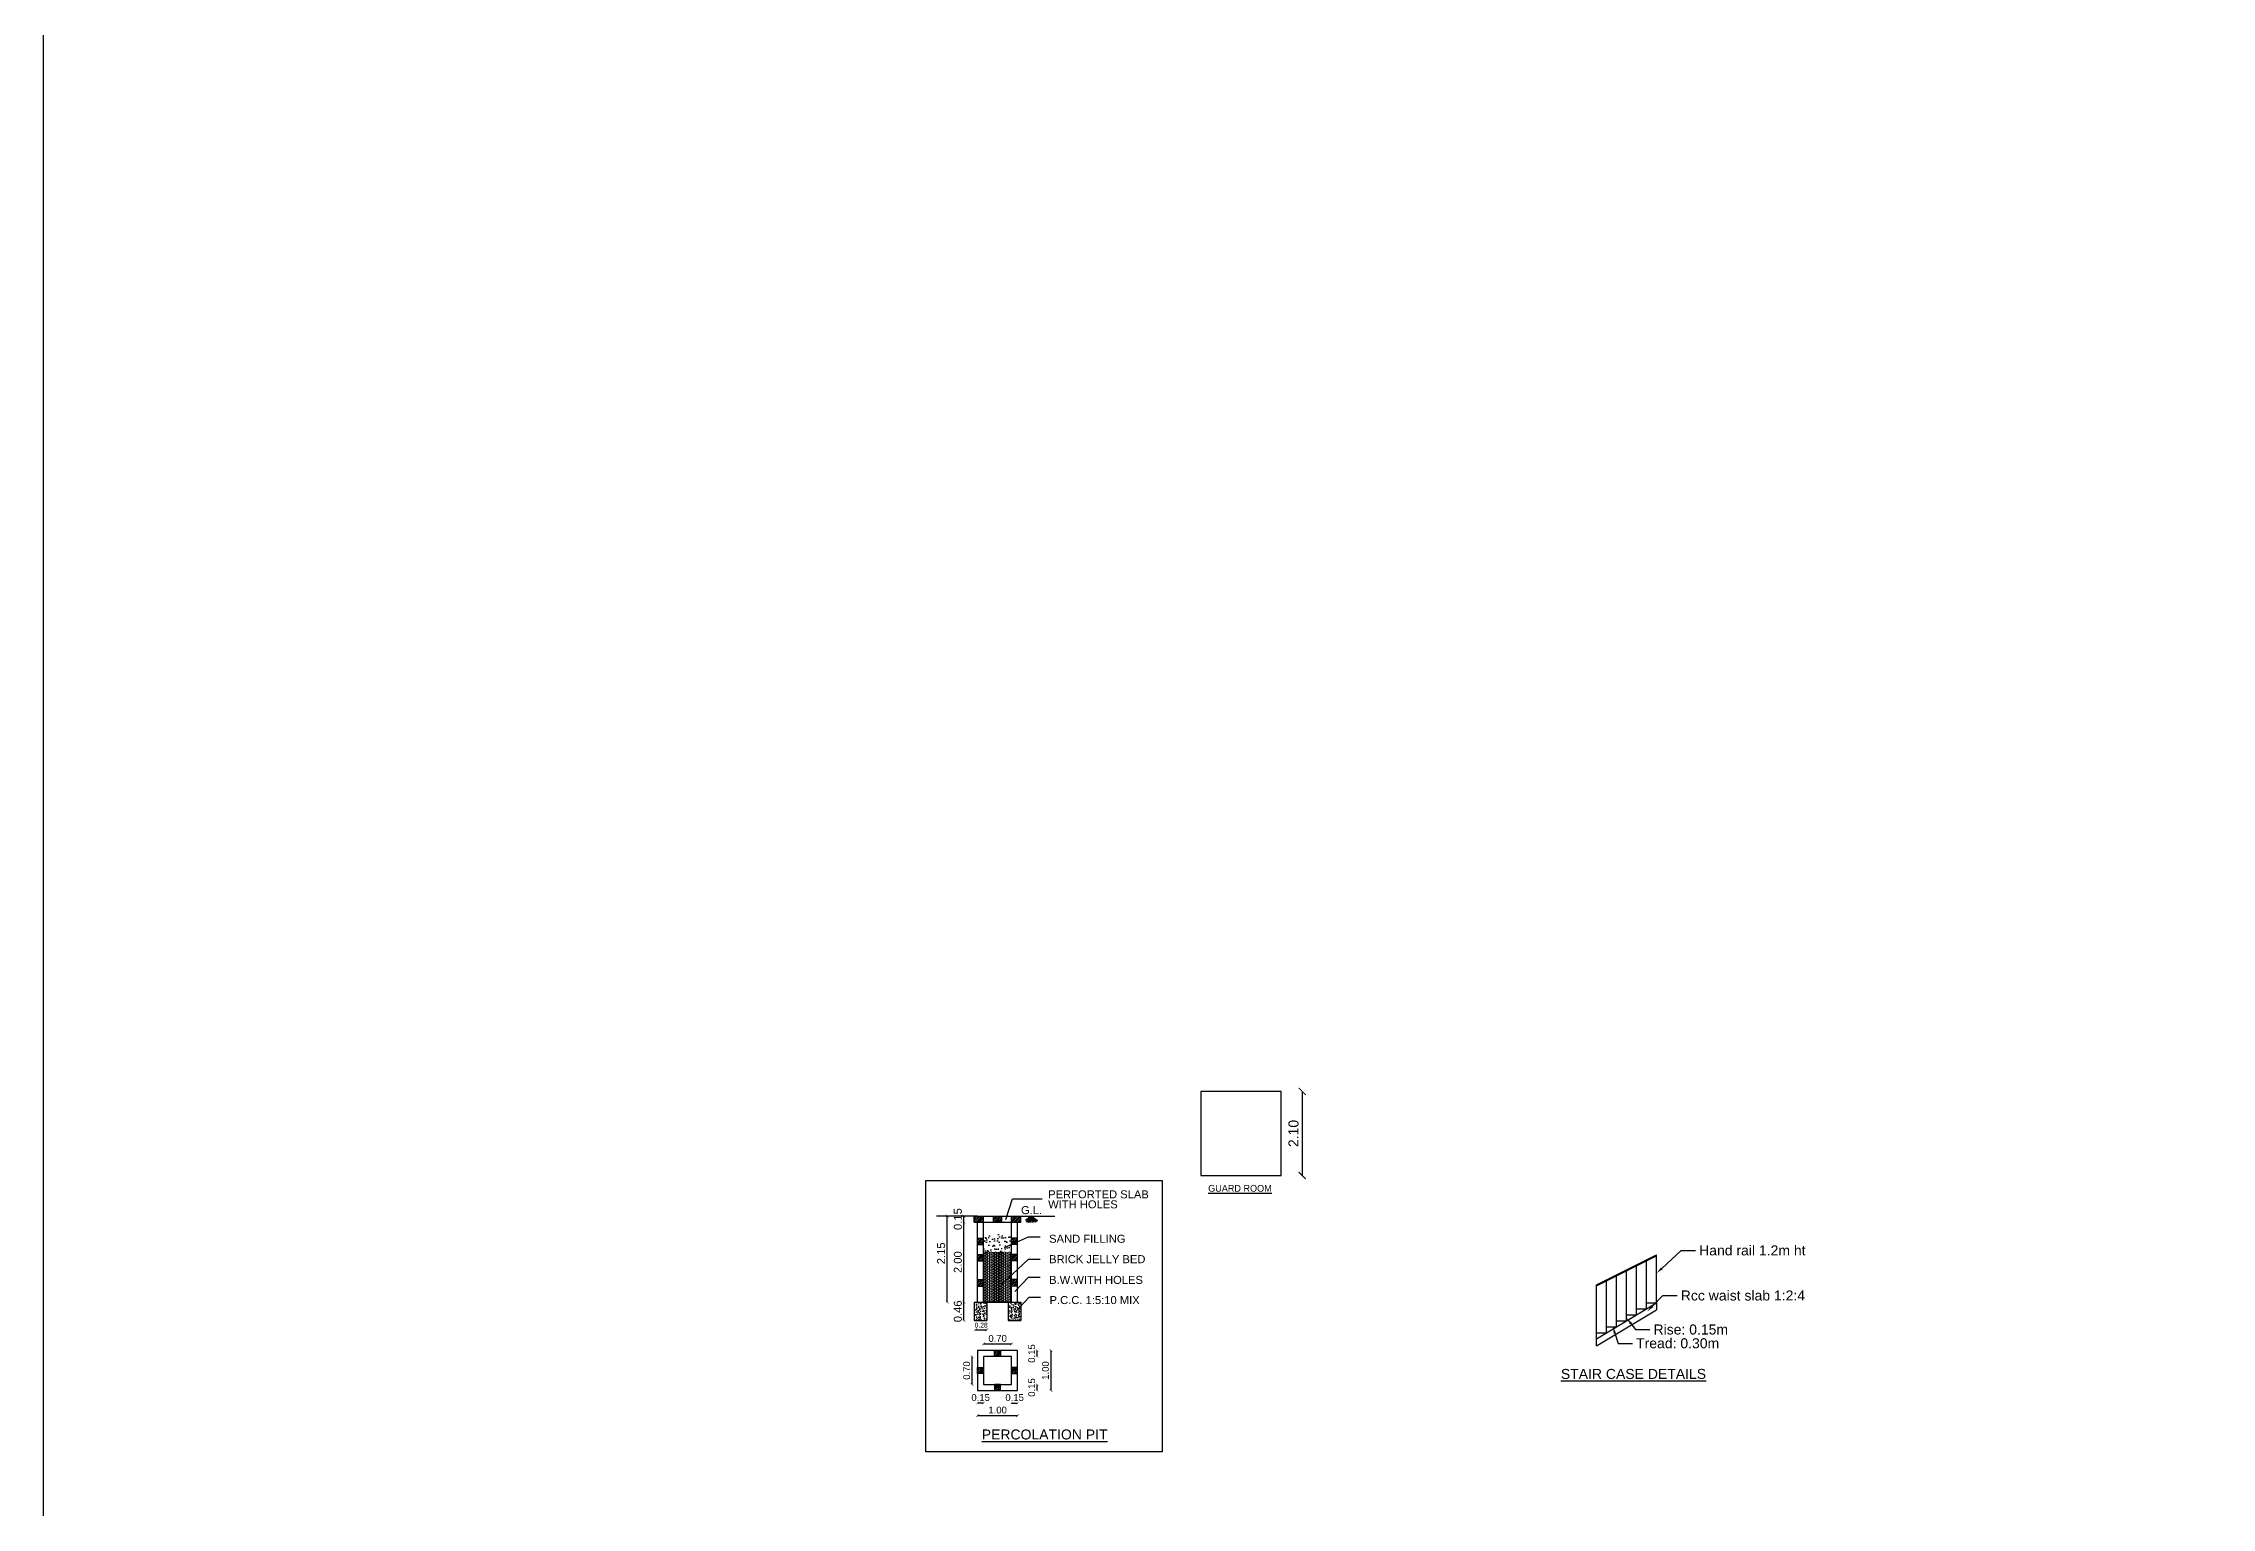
# Model space of a CAD drawing. Header units: metres. Extents: x 108 to 552, y -62 to 254.
# Drawn here: x 108 to 162.2, y 181.1 to 217.7 of the extents above; entities that cross this region are included whole.
import ezdxf
from ezdxf import colors
from ezdxf.entities.mleader import LeaderData, LeaderLine
from ezdxf.math import Vec2, Vec3

# ---------------------------------------------------------------- set-up
doc = ezdxf.new("R2010")
doc.units = ezdxf.units.M
doc.layers.add('GUARD_ROOM', color=2, linetype='Continuous')
doc.layers.add('Text', color=6, linetype='Continuous')
doc.styles.get("Standard").update_dxf_attribs({"font": 'arial.ttf', "height": 0.25})
doc.styles.add('UATEXT', font='GOTHIC.TTF')
doc.dimstyles.new('ISO-25', dxfattribs={"dimtxt": 2.5, "dimasz": 2.5, "dimexe": 1.25, "dimexo": 0.625, "dimtad": 1, "dimtxsty": 'Standard', "dimcen": 2.5, "dimadec": 0, "dimazin": 0, "dimtfac": 1, "dimtmove": 0, "dimatfit": 3, "dimfxl": 0, "dimarcsym": 0})
doc.dimstyles.new('MAS WI 0.25', dxfattribs={"dimscale": 0.001, "dimtxt": 200, "dimasz": 0.2, "dimexe": 0.1, "dimexo": 0.23, "dimgap": 0.1, "dimtad": 1, "dimtoh": 1, "dimzin": 0, "dimdsep": 46, "dimtxsty": 'Standard', "dimblk": 'ARCHTICK', "dimcen": 0.09, "dimse1": 1, "dimse2": 1, "dimadec": 0, "dimazin": 0, "dimtfac": 1, "dimtofl": 0, "dimtmove": 0, "dimatfit": 3, "dimfxl": 0, "dimtolj": 1, "dimtzin": 0, "dimarcsym": 0})
doc.dimstyles.new('STANDARD$0', dxfattribs={"dimtxt": 7, "dimasz": 3, "dimexe": 3, "dimexo": 1, "dimgap": 1.5, "dimtad": 1, "dimdec": 1, "dimzin": 1, "dimdsep": 46, "dimlunit": 4, "dimtxsty": 'Standard', "dimblk": 'OBLIQUE', "dimcen": 0.09375, "dimdle": 1, "dimclrd": 8, "dimclre": 8, "dimclrt": 7, "dimadec": 1, "dimazin": 0, "dimtfac": 1, "dimtdec": 1, "dimtix": 1, "dimtmove": 2, "dimatfit": 3, "dimldrblk": 'ARCHTICK', "dimfxl": 0, "dimfrac": 2, "dimtolj": 1, "dimtzin": 0, "dimarcsym": 0})

# ---------------------------------------------------------------- blocks, each defined once
blk = doc.blocks.new('_ArchTick')
at = {"color": 0, "const_width": 0.15}
blk.add_lwpolyline([(-0.5, -0.5), (0.5, 0.5)], dxfattribs=at)
blk = doc.blocks.new('*D45')
at = {"color": 0, "lineweight": -2}
blk.add_line((1.448, 2.698), (2.148, 2.698), dxfattribs=at)
at = {"layer": 'Defpoints', "color": 0}
for p in [(2.148, 2.698), (1.448, 1.719), (2.148, 1.719)]:
    blk.add_point(p, dxfattribs=at)
at = {"color": 0, "lineweight": -2, "xscale": 0.07, "yscale": 0.07, "zscale": 0.07, "rotation": 180}
blk.add_blockref('_ArchTick', (1.448, 2.698), dxfattribs=at)
at = {"color": 0, "lineweight": -2, "xscale": 0.07, "yscale": 0.07, "zscale": 0.07}
blk.add_blockref('_ArchTick', (2.148, 2.698), dxfattribs=at)
at = {"color": 0, "insert": (1.798, 2.835), "char_height": 0.17, "attachment_point": 5}
blk.add_mtext('\\A1;0.70', dxfattribs=at)
blk = doc.blocks.new('*D52')
at = {"color": 0, "lineweight": -2}
blk.add_line((2.148, 1.222), (2.298, 1.222), dxfattribs=at)
at = {"layer": 'Defpoints', "color": 0}
for p in [(2.148, 1.684), (2.298, 1.684), (2.298, 1.222)]:
    blk.add_point(p, dxfattribs=at)
at = {"color": 0, "lineweight": -2, "xscale": 0.07, "yscale": 0.07, "zscale": 0.07, "rotation": 180}
blk.add_blockref('_ArchTick', (2.148, 1.222), dxfattribs=at)
at = {"color": 0, "lineweight": -2, "xscale": 0.07, "yscale": 0.07, "zscale": 0.07}
blk.add_blockref('_ArchTick', (2.298, 1.222), dxfattribs=at)
at = {"color": 0, "insert": (2.223, 1.358), "char_height": 0.17, "attachment_point": 5}
blk.add_mtext('\\A1;0.15', dxfattribs=at)
blk = doc.blocks.new('*D51')
at = {"color": 0, "lineweight": -2}
blk.add_line((1.448, 1.222), (1.298, 1.222), dxfattribs=at)
at = {"layer": 'Defpoints', "color": 0}
for p in [(1.298, 1.684), (1.448, 1.684), (1.298, 1.222)]:
    blk.add_point(p, dxfattribs=at)
at = {"color": 0, "lineweight": -2, "xscale": 0.07, "yscale": 0.07, "zscale": 0.07, "rotation": 180}
blk.add_blockref('_ArchTick', (1.298, 1.222), dxfattribs=at)
at = {"color": 0, "lineweight": -2, "xscale": 0.07, "yscale": 0.07, "zscale": 0.07}
blk.add_blockref('_ArchTick', (1.448, 1.222), dxfattribs=at)
at = {"color": 0, "insert": (1.373, 1.358), "char_height": 0.17, "attachment_point": 5}
blk.add_mtext('\\A1;0.15', dxfattribs=at)
blk = doc.blocks.new('*D50')
at = {"color": 0, "lineweight": -2}
blk.add_line((1.298, 0.908), (2.298, 0.908), dxfattribs=at)
at = {"layer": 'Defpoints', "color": 0}
for p in [(1.298, 1.534), (2.298, 1.534), (2.298, 0.908)]:
    blk.add_point(p, dxfattribs=at)
at = {"color": 0, "lineweight": -2, "xscale": 0.07, "yscale": 0.07, "zscale": 0.07, "rotation": 180}
blk.add_blockref('_ArchTick', (1.298, 0.908), dxfattribs=at)
at = {"color": 0, "lineweight": -2, "xscale": 0.07, "yscale": 0.07, "zscale": 0.07}
blk.add_blockref('_ArchTick', (2.298, 0.908), dxfattribs=at)
at = {"color": 0, "insert": (1.798, 1.045), "char_height": 0.17, "attachment_point": 5}
blk.add_mtext('\\A1;1.00', dxfattribs=at)
blk = doc.blocks.new('*D49')
at = {"color": 0, "lineweight": -2}
blk.add_line((3.132, 1.534), (3.132, 2.534), dxfattribs=at)
at = {"layer": 'Defpoints', "color": 0}
for p in [(2.298, 2.534), (3.132, 2.534), (2.298, 1.534)]:
    blk.add_point(p, dxfattribs=at)
at = {"color": 0, "lineweight": -2, "xscale": 0.07, "yscale": 0.07, "zscale": 0.07}
for p, rotation in [((3.132, 2.534), 90), ((3.132, 1.534), 270)]:
    blk.add_blockref('_ArchTick', p, dxfattribs=dict(at, rotation=rotation))
at = {"color": 0, "insert": (2.995, 2.034), "char_height": 0.17, "attachment_point": 5, "rotation": 90}
blk.add_mtext('\\A1;1.00', dxfattribs=at)
blk = doc.blocks.new('*D47')
at = {"color": 0, "lineweight": -2}
blk.add_line((1.161, 1.684), (1.161, 2.384), dxfattribs=at)
at = {"layer": 'Defpoints', "color": 0}
for p in [(1.161, 2.384), (2.148, 2.384), (2.148, 1.684)]:
    blk.add_point(p, dxfattribs=at)
at = {"color": 0, "lineweight": -2, "xscale": 0.07, "yscale": 0.07, "zscale": 0.07}
for p, rotation in [((1.161, 2.384), 90), ((1.161, 1.684), 270)]:
    blk.add_blockref('_ArchTick', p, dxfattribs=dict(at, rotation=rotation))
at = {"color": 0, "insert": (1.024, 2.034), "char_height": 0.17, "attachment_point": 5, "rotation": 90}
blk.add_mtext('\\A1;0.70', dxfattribs=at)
blk = doc.blocks.new('*D48')
at = {"color": 0, "lineweight": -2}
blk.add_line((2.786, 2.384), (2.786, 2.534), dxfattribs=at)
at = {"layer": 'Defpoints', "color": 0}
for p in [(2.148, 2.534), (2.148, 2.384), (2.786, 2.534)]:
    blk.add_point(p, dxfattribs=at)
at = {"color": 0, "lineweight": -2, "xscale": 0.07, "yscale": 0.07, "zscale": 0.07}
for p, rotation in [((2.786, 2.534), 90), ((2.786, 2.384), 270)]:
    blk.add_blockref('_ArchTick', p, dxfattribs=dict(at, rotation=rotation))
at = {"color": 0, "insert": (2.649, 2.459), "char_height": 0.17, "attachment_point": 5, "rotation": 90}
blk.add_mtext('\\A1;0.15', dxfattribs=at)
blk = doc.blocks.new('*D46')
at = {"color": 0, "lineweight": -2}
blk.add_line((2.786, 1.534), (2.786, 1.684), dxfattribs=at)
at = {"layer": 'Defpoints', "color": 0}
for p in [(2.148, 1.684), (2.786, 1.684), (2.148, 1.534)]:
    blk.add_point(p, dxfattribs=at)
at = {"color": 0, "lineweight": -2, "xscale": 0.07, "yscale": 0.07, "zscale": 0.07}
for p, rotation in [((2.786, 1.684), 90), ((2.786, 1.534), 270)]:
    blk.add_blockref('_ArchTick', p, dxfattribs=dict(at, rotation=rotation))
at = {"color": 0, "insert": (2.649, 1.609), "char_height": 0.17, "attachment_point": 5, "rotation": 90}
blk.add_mtext('\\A1;0.15', dxfattribs=at)
blk = doc.blocks.new('*D39')
at = {"color": 0, "lineweight": -2}
blk.add_line((-377.689, -81.487), (-377.689, -79.487), dxfattribs=at)
at = {"layer": 'Defpoints', "color": 0}
for p in [(-377.689, -79.487), (-377.349, -79.487), (-377.349, -81.487)]:
    blk.add_point(p, dxfattribs=at)
at = {"color": 0, "lineweight": -2, "xscale": 0.07, "yscale": 0.07, "zscale": 0.07}
for p, rotation in [((-377.689, -79.487), 90), ((-377.689, -81.487), 270)]:
    blk.add_blockref('_ArchTick', p, dxfattribs=dict(at, rotation=rotation))
at = {"color": 0, "insert": (-377.841, -80.487), "char_height": 0.2, "attachment_point": 5, "rotation": 90}
blk.add_mtext('\\A1;2.00', dxfattribs=at)
blk = doc.blocks.new('*D40')
at = {"color": 0, "lineweight": -2}
blk.add_line((-377.689, -79.487), (-377.689, -79.337), dxfattribs=at)
at = {"layer": 'Defpoints', "color": 0}
for p in [(-377.689, -79.337), (-377.429, -79.337), (-377.429, -79.487)]:
    blk.add_point(p, dxfattribs=at)
at = {"color": 0, "lineweight": -2, "xscale": 0.07, "yscale": 0.07, "zscale": 0.07}
for p, rotation in [((-377.689, -79.337), 90), ((-377.689, -79.487), 270)]:
    blk.add_blockref('_ArchTick', p, dxfattribs=dict(at, rotation=rotation))
at = {"color": 0, "insert": (-377.841, -79.412), "char_height": 0.2, "attachment_point": 5, "rotation": 90}
blk.add_mtext('\\A1;0.15', dxfattribs=at)
blk = doc.blocks.new('*D41')
at = {"color": 0, "lineweight": -2}
blk.add_line((-378.107, -81.487), (-378.107, -79.337), dxfattribs=at)
at = {"layer": 'Defpoints', "color": 0}
for p in [(-378.107, -79.337), (-377.429, -79.337), (-377.429, -81.487)]:
    blk.add_point(p, dxfattribs=at)
at = {"color": 0, "lineweight": -2, "xscale": 0.07, "yscale": 0.07, "zscale": 0.07}
for p, rotation in [((-378.107, -79.337), 90), ((-378.107, -81.487), 270)]:
    blk.add_blockref('_ArchTick', p, dxfattribs=dict(at, rotation=rotation))
at = {"color": 0, "insert": (-378.259, -80.267), "char_height": 0.2, "attachment_point": 5, "rotation": 90}
blk.add_mtext('\\A1;2.15', dxfattribs=at)
blk = doc.blocks.new('*D42')
at = {"color": 0, "lineweight": -2}
blk.add_line((-377.689, -81.947), (-377.689, -81.487), dxfattribs=at)
at = {"layer": 'Defpoints', "color": 0}
for p in [(-377.689, -81.487), (-377.429, -81.487), (-377.429, -81.947)]:
    blk.add_point(p, dxfattribs=at)
at = {"color": 0, "lineweight": -2, "xscale": 0.07, "yscale": 0.07, "zscale": 0.07}
for p, rotation in [((-377.689, -81.487), 90), ((-377.689, -81.947), 270)]:
    blk.add_blockref('_ArchTick', p, dxfattribs=dict(at, rotation=rotation))
at = {"color": 0, "insert": (-377.841, -81.717), "char_height": 0.2, "attachment_point": 5, "rotation": 90}
blk.add_mtext('\\A1;0.46', dxfattribs=at)
blk = doc.blocks.new('*D43')
at = {"color": 0, "lineweight": -2}
blk.add_line((-377.399, -82.175), (-377.119, -82.175), dxfattribs=at)
at = {"layer": 'Defpoints', "color": 0}
for p in [(-377.399, -81.947), (-377.119, -81.947), (-377.119, -82.175)]:
    blk.add_point(p, dxfattribs=at)
at = {"color": 0, "lineweight": -2, "xscale": 0.07, "yscale": 0.07, "zscale": 0.07, "rotation": 180}
blk.add_blockref('_ArchTick', (-377.399, -82.175), dxfattribs=at)
at = {"color": 0, "lineweight": -2, "xscale": 0.07, "yscale": 0.07, "zscale": 0.07}
blk.add_blockref('_ArchTick', (-377.119, -82.175), dxfattribs=at)
at = {"color": 0, "insert": (-377.259, -82.063), "char_height": 0.12, "attachment_point": 5}
blk.add_mtext('\\A1;0.28', dxfattribs=at)
blk = doc.blocks.new('*D58')
at = {"layer": 'Defpoints', "color": 0}
for p in [(138.924, 191.491), (138.924, 189.391), (139.454, 189.391)]:
    blk.add_point(p, dxfattribs=at)
at = {"layer": 'GUARD_ROOM', "color": 0, "lineweight": -2}
blk.add_line((139.454, 191.491), (139.454, 189.391), dxfattribs=at)
at = {"layer": 'GUARD_ROOM', "color": 0, "lineweight": -2, "xscale": 0.18, "yscale": 0.18, "zscale": 0.18}
for p, rotation in [((139.454, 191.491), 90), ((139.454, 189.391), 270)]:
    blk.add_blockref('_ArchTick', p, dxfattribs=dict(at, rotation=rotation))
at = {"layer": 'GUARD_ROOM', "color": 0, "insert": (139.237, 190.441), "char_height": 0.25, "attachment_point": 5, "rotation": 90}
blk.add_mtext('\\A1;2.10', dxfattribs=at)
blk = doc.blocks.new('RWH')
h = blk.add_hatch()
h.set_pattern_fill('ANSI31', color=256, scale=0.010001, style=0)
h.set_pattern_definition([(45, (-113.465888, -53.622258), (-0.02245253, 0.02245253), [])])
h.paths.add_polyline_path([(1.295, 4.305), (1.295, 4.145), (1.445, 4.145), (1.445, 4.305)])
h.paths.add_polyline_path([(1.295, 4.932), (1.295, 4.772), (1.445, 4.772), (1.445, 4.932)])
h.paths.add_polyline_path([(2.295, 4.145), (2.295, 4.305), (2.145, 4.305), (2.145, 4.145)])
h.paths.add_polyline_path([(2.295, 4.772), (2.295, 4.932), (2.145, 4.932), (2.145, 4.772)])
h.paths.add_polyline_path([(2.145, 5.742), (2.375, 5.742), (2.375, 5.892), (2.145, 5.892)])
h.paths.add_polyline_path([(1.685, 5.742), (1.898, 5.742), (1.898, 5.892), (1.685, 5.892)])
h.paths.add_polyline_path([(1.215, 5.742), (1.445, 5.742), (1.445, 5.892), (1.295, 5.892), (1.215, 5.892)])
h.paths.add_polyline_path([(2.145, 5.339), (2.145, 5.179), (2.295, 5.179), (2.295, 5.339)])
h = blk.add_hatch()
h.set_pattern_fill('AR-SAND', color=256, scale=0.004, style=0)
h.set_pattern_definition([(37.5, (-624.12882, -358.94434), (-0.006400664, 0.19578177), [0, -0.154444996, 0, -0.172734535, 0, -0.165113894]), (7.5, (-624.12882, -358.94434), (0.179824445, 0.28675417), [0, -0.08331901, 0, -0.139203714, 0, -0.05334449]), (327.5, (-624.2538, -358.94434), (0.316423575, 0.000574922), [0, -0.050804275, 0, -0.18289539, 0, -0.238780093]), (317.5, (-624.2538, -358.94434), (0.30544828, 0.08917923), [0, -0.025402138, 0, -0.11989809, 0, -0.137171543])])
h.paths.add_polyline_path([(1.445, 5.433), (1.445, 4.972), (2.145, 4.972), (2.145, 5.433)])
h = blk.add_hatch()
h.set_pattern_fill('ANSI31', color=256, scale=0.010001, style=0)
h.set_pattern_definition([(45, (-623.90882, -358.944342), (-0.0224525297, 0.0224525297), [])])
h.paths.add_polyline_path([(1.445, 5.179), (1.445, 5.339), (1.295, 5.339), (1.295, 5.179)])
h = blk.add_hatch()
h.set_pattern_fill('HEX', color=256, scale=0.006001, style=0)
h.set_pattern_definition([(0, (-624.12882, -358.654342), (0, 0.0329983368), [0.0190516032, -0.0381032063]), (120, (-624.12882, -358.654342), (-0.028577398, -0.0164991684), [0.0190516032, -0.0381032063]), (60, (-624.109768, -358.654342), (-0.028577398, 0.0164991684), [0.0190516032, -0.0381032063])])
h.paths.add_polyline_path([(2.145, 4.999), (1.445, 4.999), (1.445, 3.742), (1.305, 3.742), (2.065, 3.742), (2.145, 3.742)])
h = blk.add_hatch()
h.set_pattern_fill('AR-CONC', color=256, scale=0.000750063, style=0)
h.set_pattern_definition([(50, (0.28013, 1.4158), (0.13665, -0.0119553), [0.0142887, -0.157176]), (355, (0.28013, 1.4158), (-0.0264343, 0.1433045), [0.011431, -0.1257406]), (100.451, (0.29152, 1.4148), (0.110216, 0.1313486), [0.0121435, -0.133579]), (46.184, (0.28013, 1.4539), (0.203326, -0.031534), [0.021433, -0.235764]), (96.6356, (0.29707, 1.45128), (0.178068, 0.185585), [0.018215, -0.200368]), (351.184, (0.28013, 1.4539), (0.178068, 0.185584), [0.017146, -0.188611]), (21, (0.29918, 1.44438), (0.1137207, -0.0767056), [0.0142887, -0.157176]), (326, (0.29918, 1.44438), (0.0463554, 0.1381526), [0.011431, -0.1257406]), (71.4514, (0.30866, 1.43799), (0.160076, 0.0614473), [0.0121435, -0.133579]), (37.5, (0.28013, 1.4158), (0.00231665, 0.0634216), [0, -0.1242165, 0, -0.1276457, 0, -0.1262169]), (7.5, (0.28013, 1.4158), (0.050119, 0.0751418), [0, -0.0727771, 0, -0.1213587, 0, -0.0481053]), (327.5, (0.237644, 1.4158), (0.1017015, -0.0042969), [0, -0.047629, 0, -0.1486025, 0, -0.197184]), (317.5, (0.21859, 1.4158), (0.1111062, 0.0190715), [0, -0.0619177, 0, -0.0986873, 0, -0.1400293])])
h.paths.add_polyline_path([(1.525, 3.742), (1.215, 3.742), (1.215, 3.282), (1.525, 3.282)])
h.paths.add_polyline_path([(2.375, 3.742), (2.065, 3.742), (2.065, 3.282), (2.375, 3.282)])
h = blk.add_hatch()
h.set_pattern_fill('ANSI31', color=256, scale=0.010001, style=0)
h.set_pattern_definition([(45, (-113.313252, -54.05512), (-0.02245253, 0.02245253), [])])
h.paths.add_polyline_path([(1.723, 1.534), (1.873, 1.534), (1.873, 1.684), (1.723, 1.684)])
h.paths.add_polyline_path([(1.298, 2.109), (1.298, 1.959), (1.448, 1.959), (1.448, 2.109)])
h.paths.add_polyline_path([(2.298, 1.959), (2.298, 2.109), (2.148, 2.109), (2.148, 1.959)])
h.paths.add_polyline_path([(1.873, 2.534), (1.723, 2.534), (1.723, 2.384), (1.873, 2.384)])
for p, q in [((1.295, 5.892), (0.271, 5.892)), ((1.215, 5.742), (1.215, 5.892)), ((1.215, 5.742), (2.375, 5.742)), ((1.295, 5.892), (2.375, 5.892)), ((1.295, 3.742), (1.295, 5.742)), ((1.445, 5.742), (1.445, 5.892)), ((1.445, 3.742), (1.445, 5.742)), ((1.685, 5.892), (1.685, 5.742)), ((1.898, 5.892), (1.898, 5.742)), ((2.145, 5.742), (2.145, 5.892)), ((2.145, 3.742), (2.145, 5.742)), ((2.295, 3.742), (2.295, 5.742)), ((2.375, 5.742), (2.375, 5.892)), ((2.375, 5.892), (3.225, 5.892)), ((1.295, 5.339), (1.445, 5.339)), ((1.295, 5.179), (1.445, 5.179)), ((1.295, 4.932), (1.445, 4.932)), ((2.295, 5.339), (2.145, 5.339)), ((2.295, 5.179), (2.145, 5.179)), ((2.295, 4.932), (2.145, 4.932)), ((1.295, 4.772), (1.445, 4.772)), ((2.295, 4.772), (2.145, 4.772)), ((1.295, 4.305), (1.445, 4.305)), ((1.295, 4.145), (1.445, 4.145)), ((2.295, 4.305), (2.145, 4.305)), ((2.295, 4.145), (2.145, 4.145)), ((1.215, 3.742), (1.215, 3.282)), ((1.215, 3.742), (1.525, 3.742)), ((1.215, 3.282), (1.525, 3.282)), ((1.525, 3.742), (2.065, 3.742)), ((1.525, 3.742), (1.525, 3.282)), ((2.065, 3.742), (2.065, 3.282)), ((2.065, 3.742), (2.375, 3.742)), ((2.065, 3.282), (2.375, 3.282)), ((2.375, 3.742), (2.375, 3.282))]:
    blk.add_line(p, q)
for points in [[(0, 6.78), (5.909, 6.78), (5.909, 0), (0, 0)], [(1.298, 1.534), (2.298, 1.534), (2.298, 2.534), (1.298, 2.534)], [(1.448, 1.684), (2.148, 1.684), (2.148, 2.384), (1.448, 2.384)], [(1.723, 2.384), (1.723, 2.534), (1.873, 2.534), (1.873, 2.384)], [(1.448, 1.959), (1.298, 1.959), (1.298, 2.109), (1.448, 2.109)], [(1.723, 1.684), (1.723, 1.534), (1.873, 1.534), (1.873, 1.684)], [(2.148, 1.959), (2.298, 1.959), (2.298, 2.109), (2.148, 2.109)]]:
    blk.add_lwpolyline(points, close=True)
blk.add_lwpolyline([(2.637, 5.892), (2.52, 5.737), (2.637, 5.892), (2.765, 5.737), (2.637, 5.892), (2.57, 5.731), (2.637, 5.892), (2.703, 5.737), (2.637, 5.892), (2.611, 5.73), (2.637, 5.892), (2.661, 5.734), (2.637, 5.892), (2.798, 5.771), (2.637, 5.892), (2.492, 5.78)])
for s, height, p in [('PERFORTED SLAB', 0.20002, (3.061, 6.336)), ('G.L.', 0.2, (2.383, 5.941)), ('WITH HOLES', 0.2, (3.061, 6.086)), ('SAND FILLING', 0.20002, (3.085, 5.226)), ('BRICK JELLY BED', 0.20002, (3.085, 4.716)), ('B.W.WITH HOLES', 0.20002, (3.085, 4.198)), ('P.C.C. 1:5:10 MIX', 0.20002, (3.096, 3.694)), ('%%UPERCOLATION PIT', 0.25002, (1.401, 0.311))]:
    blk.add_text(s, height=height).set_placement(p)
for base, p1, p2, angle, override, picture, middle in [((0.956, 5.892), (1.215, 5.742), (1.215, 5.892), 90, {"dimasz": 70, "dimgap": 50}, '*D40', (0.956, 5.817)), ((0.538, 5.892), (1.215, 3.742), (1.215, 5.892), 90, {"dimasz": 70, "dimgap": 50}, '*D41', (0.538, 4.962)), ((0.956, 3.742), (1.215, 3.282), (1.215, 3.742), 90, {"dimasz": 70, "dimgap": 50}, '*D42', (0.956, 3.512)), ((1.525, 3.054), (1.246, 3.282), (1.525, 3.282), 0, {"dimtxt": 120, "dimasz": 70, "dimgap": 50}, '*D43', (1.385, 3.054))]:
    dim = blk.add_linear_dim(base=base, p1=p1, p2=p2, angle=angle, dimstyle='MAS WI 0.25', override=override)
    dim.commit()
    dim.dimension.update_dxf_attribs({"geometry": picture, "text_midpoint": middle, "dimtype": 129, "insert": (378.645, 85.229)})
dim = blk.add_aligned_dim(p1=(1.295, 3.742), p2=(1.295, 5.742), distance=0.34, dimstyle='MAS WI 0.25', override={"dimasz": 70, "dimgap": 50})
dim.commit()
dim.dimension.update_dxf_attribs({"geometry": '*D39', "text_midpoint": (0.804, 4.742), "insert": (378.645, 85.229)})
for base, p1, p2, angle, picture, middle in [((2.148, 2.698), (1.448, 1.719), (2.148, 1.719), 0, '*D45', (1.798, 2.698)), ((2.786, 2.534), (2.148, 2.384), (2.148, 2.534), 90, '*D48', (2.786, 2.459)), ((1.298, 1.222), (1.448, 1.684), (1.298, 1.684), 180, '*D51', (1.373, 1.222)), ((2.298, 1.222), (2.148, 1.684), (2.298, 1.684), 0, '*D52', (2.223, 1.222)), ((2.786, 1.684), (2.148, 1.534), (2.148, 1.684), 90, '*D46', (2.786, 1.609))]:
    dim = blk.add_linear_dim(base=base, p1=p1, p2=p2, angle=angle, dimstyle='MAS WI 0.25', override={"dimtxt": 170, "dimasz": 70, "dimgap": 50})
    dim.commit()
    dim.dimension.update_dxf_attribs({"geometry": picture, "text_midpoint": middle, "dimtype": 129})
for p1, p2, distance, picture, middle in [((2.148, 1.684), (2.148, 2.384), 0.987, '*D47', (1.024, 2.034)), ((2.298, 1.534), (2.298, 2.534), -0.834, '*D49', (2.995, 2.034)), ((1.298, 1.534), (2.298, 1.534), -0.626, '*D50', (1.798, 1.045))]:
    dim = blk.add_aligned_dim(p1=p1, p2=p2, distance=distance, dimstyle='MAS WI 0.25', override={"dimtxt": 170, "dimasz": 70, "dimgap": 50})
    dim.commit()
    dim.dimension.update_dxf_attribs({"geometry": picture, "text_midpoint": middle})
for points, override in [([(2.002, 5.807), (2.169, 6.327), (2.915, 6.327)], {"dimscale": 0.001, "dimexe": 0.12, "dimexo": 0.12, "dimgap": 0.12, "dimtad": 0, "dimlfac": 2}), ([(1.971, 5.108), (2.572, 5.373), (2.857, 5.373)], {"dimscale": 0.001, "dimexe": 0.12, "dimexo": 0.12, "dimgap": 0.12}), ([(1.9, 4.194), (2.572, 4.813), (2.857, 4.813)], {"dimscale": 0.001, "dimexe": 0.12, "dimexo": 0.12, "dimgap": 0.12}), ([(2.227, 4.005), (2.572, 4.367), (2.857, 4.367)], {"dimscale": 0.001, "dimexe": 0.12, "dimexo": 0.12, "dimgap": 0.12}), ([(2.227, 3.485), (2.583, 3.87), (2.869, 3.87)], {"dimscale": 0.001, "dimexe": 0.12, "dimexo": 0.12, "dimgap": 0.12})]:
    blk.add_leader(points, dimstyle='ISO-25', override=override)

msp = doc.modelspace()

# ---------------------------------------------------------------- linework, layer by layer
for p, q in [((146.80824, 186.66277), (148.30837, 187.41283)), ((146.80824, 186.63783), (148.30837, 187.38789)), ((147.55831, 185.9127), (147.55831, 187.01286)), ((147.80833, 186.06272), (147.80833, 187.13787)), ((148.05835, 186.21273), (148.05835, 187.26288)), ((148.30837, 186.21273), (148.30837, 187.41283)), ((146.80824, 185.46267), (146.80824, 186.66277)), ((147.05826, 185.61268), (147.05826, 186.76284)), ((147.30829, 185.76269), (147.30829, 186.88785)), ((146.80824, 185.31265), (148.30837, 186.21273)), ((146.80824, 185.13771), (148.30837, 186.03779)), ((147.55831, 185.76269), (147.55831, 185.9127)), ((147.55831, 185.9127), (147.80833, 185.9127)), ((147.80833, 185.9127), (147.80833, 186.06272)), ((147.80833, 186.06272), (148.05835, 186.06272)), ((148.05835, 186.06272), (148.05835, 186.21273)), ((148.05835, 186.21273), (148.30837, 186.21273)), ((148.30837, 186.21273), (148.30837, 186.03779)), ((146.80824, 185.13771), (146.80824, 185.46267)), ((146.80824, 185.46267), (147.05826, 185.46267)), ((147.05826, 185.46267), (147.05826, 185.61268)), ((147.05826, 185.61268), (147.30829, 185.61268)), ((147.30829, 185.61268), (147.30829, 185.76269)), ((147.30829, 185.76269), (147.55831, 185.76269))]:
    msp.add_line(p, q)
at = {"color": 1}
msp.add_lwpolyline([(107.99315, 254.26045), (551.93105, 254.26045), (551.93105, -62.36192), (107.99315, -62.36192)], close=True, dxfattribs=at)
msp.add_lwpolyline([(136.92368, 189.39079), (138.92368, 189.39079), (138.92368, 191.49079), (136.92368, 191.49079)], close=True)

# ---------------------------------------------------------------- block references
msp.add_blockref('RWH', (130.04352, 182.48487))

# ---------------------------------------------------------------- texts
at = {"insert": (145.91761, 184.5587), "char_height": 0.250021, "attachment_point": 1}
msp.add_mtext_dynamic_manual_height_columns('{\\LSTAIR CASE DETAILS}', width=5.578394, gutter_width=6.89362, heights=[0.000501], dxfattribs=at)
at = {"layer": 'Text', "style": 'UATEXT'}
msp.add_text('%%UGUARD ROOM', height=0.1695954, dxfattribs=at).set_placement((137.10349, 188.98642))

# ---------------------------------------------------------------- dimensions: what is measured, and where the dimension line sits
at = {"layer": 'GUARD_ROOM'}
dim = msp.add_linear_dim(base=(139.45438, 189.39079), p1=(138.92368, 191.49079), p2=(138.92368, 189.39079), angle=90, dimstyle='STANDARD$0', override={"dimtxt": 0.3, "dimasz": 0.18, "dimexe": 0.18, "dimexo": 0.0625, "dimgap": 0.09, "dimtoh": 1, "dimdec": 2, "dimzin": 0, "dimlunit": 2, "dimpost": '', "dimblk": 'ArchTick', "dimcen": 0.09, "dimdle": 0, "dimse1": 1, "dimse2": 1, "dimclrd": 0, "dimclre": 0, "dimclrt": 0, "dimadec": 0, "dimtdec": 2, "dimtix": 0, "dimtofl": 0, "dimtmove": 0, "dimfrac": 0}, dxfattribs=at)
dim.commit()
dim.dimension.update_dxf_attribs({"geometry": '*D58', "text_midpoint": (139.23673, 190.44079)})

# ---------------------------------------------------------------- leaders
ml = msp.add_multileader_mtext('Standard')
ml.set_content('Hand rail 1.2m ht', color=256)
ml.set_leader_properties()
ml.build(insert=Vec2(0, 0))
ml.multileader.update_dxf_attribs({"dogleg_length": 0.36, "arrow_head_size": 0.18002})
ctx = ml.context
ctx.base_point, ctx.char_height, ctx.arrow_head_size, ctx.landing_gap_size, ctx.plane_origin = Vec3(149.28313, 187.51775), 0.250021, 0.18002, 0.09001, Vec3(151.71374, 186.27519)
notes = []
notes.append((ctx, [(0, (1, 1, 0), (148.9231, 187.51775), (1, 0), 0.36003, [(0, [(148.30837, 186.94959)], 0, [])])]))
ctx.mtext.insert, ctx.mtext.flow_direction = Vec3(149.37314, 187.64528), 5
ml = msp.add_multileader_mtext('Standard')
ml.set_content('Rcc waist slab 1:2:4', color=256)
ml.set_leader_properties()
ml.build(insert=Vec2(0, 0))
ml.multileader.update_dxf_attribs({"dogleg_length": 0.36, "arrow_head_size": 0.18002})
ctx = ml.context
ctx.base_point, ctx.char_height, ctx.arrow_head_size, ctx.landing_gap_size, ctx.plane_origin = Vec3(148.82437, 186.39091), 0.250021, 0.18002, 0.09001, Vec3(152.63082, 185.99369)
notes.append((ctx, [(0, (1, 1, 0), (148.46434, 186.39091), (1, 0), 0.36003, [(0, [(148.07535, 185.99369)], 0, [])])]))
ctx.mtext.insert, ctx.mtext.flow_direction = Vec3(148.91437, 186.51844), 5
ml = msp.add_multileader_mtext('Standard')
ml.set_content('Tread: 0.30m', color=256)
ml.set_leader_properties()
ml.build(insert=Vec2(0, 0))
ml.multileader.update_dxf_attribs({"dogleg_length": 0.36, "arrow_head_size": 0.18002})
ctx = ml.context
ctx.base_point, ctx.char_height, ctx.arrow_head_size, ctx.landing_gap_size, ctx.plane_origin = Vec3(147.70752, 185.19736), 0.250021, 0.18002, 0.09001, Vec3(151.76875, 185.62146)
notes.append((ctx, [(0, (1, 1, 0), (147.34749, 185.19736), (1, 0), 0.36003, [(0, [(147.21328, 185.62146)], 0, [])])]))
ctx.mtext.insert, ctx.mtext.flow_direction = Vec3(147.79753, 185.3249), 5
ml = msp.add_multileader_mtext('Standard')
ml.set_content('Rise: 0.15m', color=256)
ml.set_leader_properties()
ml.build(insert=Vec2(0, 0))
ml.multileader.update_dxf_attribs({"dogleg_length": 0.36, "arrow_head_size": 0.18002})
ctx = ml.context
ctx.base_point, ctx.char_height, ctx.arrow_head_size, ctx.landing_gap_size, ctx.plane_origin = Vec3(148.14256, 185.54114), 0.250021, 0.18002, 0.09001, Vec3(152.11378, 185.8377)
notes.append((ctx, [(0, (1, 1, 0), (147.78253, 185.54114), (1, 0), 0.36003, [(0, [(147.55831, 185.8377)], 0, [])])]))
ctx.mtext.insert, ctx.mtext.flow_direction = Vec3(148.23257, 185.66867), 5
for ctx, leaders in notes:
    for number, flags, end, landing, length, lines in leaders:
        leader = LeaderData()
        leader.index, (leader.has_last_leader_line, leader.has_dogleg_vector, leader.attachment_direction) = number, flags
        leader.last_leader_point, leader.dogleg_vector, leader.dogleg_length = Vec3(end), Vec3(landing), length
        for number, points, colour, breaks in lines:
            line = LeaderLine()
            line.index, line.vertices, line.color, line.breaks = number, Vec3.list(points), colors.encode_raw_color(colour), breaks
            leader.lines.append(line)
        ctx.leaders.append(leader)

doc.saveas('drawing.dxf')
